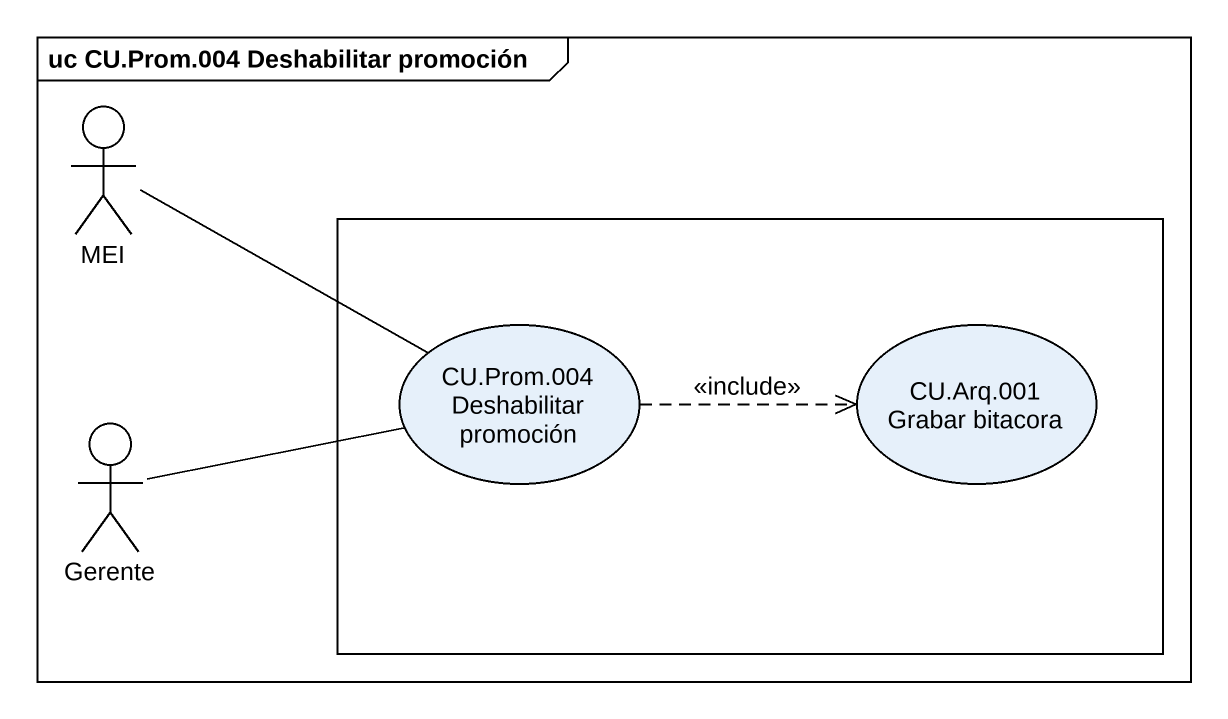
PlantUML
@startuml
mainframe uc CU.Prom.004 Deshabilitar promoción
actor MEI
rectangle " " as rectangle1 {
  usecase "CU.Prom.004 Deshabilitar promoción" as CU_Prom_004_Deshabilitar
  usecase "CU.Arq.001 Grabar bitacora" as CU_Arq_001_Grabar_bitacora
}
actor Gerente
MEI -right- CU_Prom_004_Deshabilitar
Gerente -right- CU_Prom_004_Deshabilitar
CU_Prom_004_Deshabilitar .right.> CU_Arq_001_Grabar_bitacora : <<include>>
@enduml
